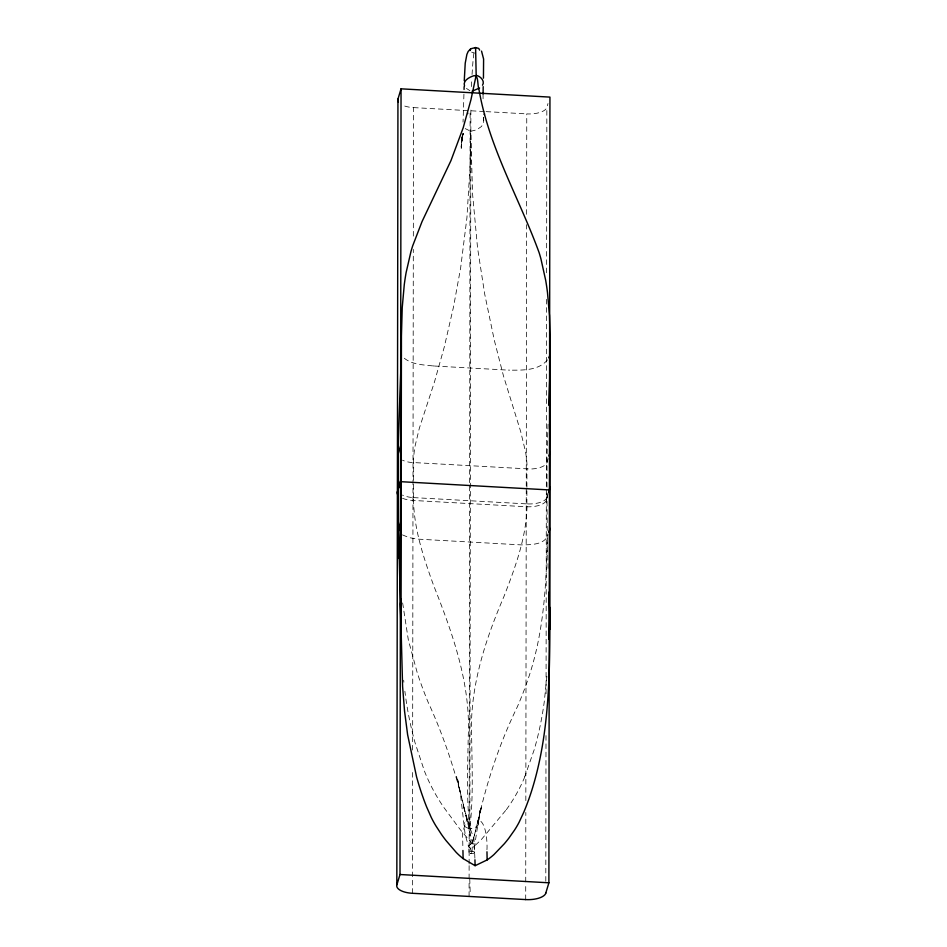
<?xml version="1.0" encoding="UTF-8"?>
<svg xmlns="http://www.w3.org/2000/svg" width="947" height="947" viewBox="0 0 947 947"><rect width="100%" height="100%" fill="white"/><g stroke="black" fill="none" stroke-linecap="round" stroke-linejoin="round"><path stroke-width="0.71" stroke-dasharray="4.74 3.55" d="M412.454 893.293L412.62 769.236M412.643 750.036L413.306 249.381M413.33 236.087L413.496 107.603A17.922 7.612 0.1 0 1 402.546 105.212M413.626 497.613L413.65 481.597M413.65 480.141L413.673 462.681M469.073 896.43L469.096 880.189M469.096 878.709L469.12 865.416M469.12 863.948L470.126 110.74L484.651 111.545M525.703 899.579L525.727 883.338M525.727 881.858L525.822 812.443M525.834 800.629L526.26 487.539M526.26 486.06L526.603 224.652M526.627 214.318L526.757 113.889A17.922 7.612 0.1 0 0 546.904 107.378L548.005 103.519M526.887 503.899L526.934 468.978M545.803 881.243L546.005 732.09M546.064 693.689L546.585 299.359M546.62 272.783L546.845 107.366M546.975 493.02L547.224 530.521M546.987 487.196L547.023 462.456A62.668 7.185 -86.8 0 1 547.035 459.259L547.058 457.105M483.065 94.037L483.065 100.702M547.271 533.919C546.632 582.559 544.099 632.229 528.248 678.632A437.845 393.194 16.8 0 1 517.216 707.089C501.058 740.211 489.007 775.214 480.366 811.023M470.872 110.053L469.866 835.029A44.959 5.149 -86.8 0 0 469.937 838.048C470.6 842.925 469.582 850.217 472.257 853.578M547.117 453.802L547.212 449.34A124.992 14.323 -86.8 0 1 547.366 443.918L548.076 423.794M463.935 94.179L463.047 122.116M471.452 86.579L471.784 79.193M472.044 74.493L472.778 63.946A29.499 3.386 -86.8 0 1 473.902 53.068L474.258 50.937M468.954 852.253L469.037 849.743M462.053 136.64L461.236 148.324L462.077 136.853M546.893 676.217L544.241 701.964A418.479 375.805 16.8 0 1 539.068 730.812L538.512 733.227A370.94 333.107 16.8 0 1 534.262 749.551L524.768 776.706M470.564 853.484L471.393 853.602A2.841 1.207 0.1 0 0 474.483 852.56L474.435 846.867L474.329 848.749C474.293 845.103 471.085 841.871 473.429 837.752M461.982 136.841L461.177 146.88L462.515 136.83M478.199 824.044L480.295 809.058L474.542 846.18L470.813 848.772M463 133.29L461.698 142.074L463.32 133.645M463.119 133.314L461.686 140.203L463.308 133.16M477.548 822.517L479.928 812.798M471.985 851.625L472.281 846.358A8.819 1.006 -86.8 0 1 472.47 843.079L477.619 822.233M476.566 826.577L472.47 843.09A10.737 4.415 0.2 0 1 471.156 843.919L468.564 845.884L469.049 850.169M478.223 819.842L481.715 805.696L478.117 823.014L480.674 807.969L477.963 821.629A24.74 10.512 0.1 0 1 478.164 819.913C486.545 821.511 487.492 844.381 486.924 849.861M474.897 858.207L473.95 838.616L469.499 826.826L463.059 804.548L466.812 819.273A24.74 10.512 0.1 0 1 465.995 820.966L464.35 823.274M466.978 818.741L468.232 823.014L467.013 818.599M548.183 458.597L547.023 462.456A17.886 7.6 0.1 0 1 530.213 469.025L410.465 462.385A17.886 7.6 0.1 0 1 402.487 460.183M546.975 497.376L548.135 493.529M546.324 500.217L548.644 492.511M402.487 534.901L409.128 537.636L417.485 539.103L521.43 544.904C530.545 544.691 544.643 545.129 548.1 534.759M505.662 810.478L481.254 839.681L474.542 845.991L473.204 844.037A10.737 4.415 0.2 0 1 472.423 843.09L465.095 811.97M547.496 359.86C538.606 370.668 522.981 370.194 510.244 370.159M474.613 53.032L471.618 52.132M471.002 828.424L470.718 828.459A2.521 1.065 0.1 0 1 468.872 828.365L468.836 828.329M509.64 370.135L508.421 370.099M505.402 369.969L435.928 366.11M413.496 107.603L468.67 110.657M486.095 111.628L526.757 113.889M413.484 497.601L527.029 503.911C526.934 536.097 515.452 566.91 503.958 596.48C484.639 641.51 469.096 689.345 471.677 738.956C472.103 768.81 473.358 798.759 469.819 828.483C466.303 798.072 467.759 767.461 468.209 736.932C470.896 684.231 452.82 633.874 433.702 585.648C423.463 557.404 413.531 528.024 413.484 497.601A17.839 7.576 0.1 0 1 402.451 495.103M413.365 462.669L413.448 462.669A123.015 110.479 16.8 0 1 415.26 445.22L419.343 428.21L434.495 381.878L444.226 347.206L453.554 306.745L460.656 267.8L466.93 217.656L470.008 167.086L470.754 131.266L465.214 128.614M435.478 366.087L434.874 366.039M434.271 366.004L433.075 365.921M432.471 365.873C422.67 364.808 411.531 364.559 403.73 357.753M469.913 90.723L466.445 88.414M470.683 848.832L468.599 846.689L465.166 834.615L460.36 793.397L457.283 777.688L460.218 792.319L456.572 776.611L464.657 810.147M472.399 843.872L460.573 830.034L443.539 807.022A197.307 177.196 16.8 0 1 424.457 771.154L415.106 742.933A370.94 333.107 16.8 0 1 410.891 726.136L410.347 723.662A418.479 375.805 16.8 0 1 405.257 694.246L404.878 691.251M483.408 117.83L483.574 122.767L481.514 126.484L476.554 129.857L470.754 131.266L472.577 194.111L477.56 247.996L484.734 294.245L494.322 340.269L503.484 375.971L520.637 431.406L525.431 451.328A123.015 110.479 16.8 0 1 527.136 468.978M483.515 118.695L483.739 120.671L483.491 116.528M402.641 602.943L408.311 639.781L417.154 672.465A437.845 393.194 16.8 0 0 428.091 702.129C445.398 739.571 457.851 779.061 466.812 819.273L462.55 832.531L462.905 848.796M403.682 680.23L403.872 682.231M469.759 878.603L470.28 895.128M548.076 568.389L547.33 537.304M546.952 497.376A17.839 7.576 0.1 0 1 527.029 503.899M478.472 824.056A11.826 5.019 0.1 0 1 471.109 828.53M474.483 852.56A2.841 1.207 0.1 0 0 472.103 851.223A2.841 1.207 0.1 0 0 469.014 852.264A2.841 1.207 0.1 0 0 471.381 853.614M524.827 776.729A197.307 177.196 16.8 0 1 505.722 810.514M483.491 117.83A24.61 10.453 0.1 0 1 483.432 117.215M468.552 828.388A11.826 5.019 0.1 0 1 464.077 823.251M402.546 498.288A17.922 7.612 0.1 0 0 412.975 500.442L526.236 506.74A17.922 7.612 0.1 0 0 546.383 500.217M470.564 830.164L469.499 826.826L470.564 830.164"/><path stroke-width="1.42" d="M525.703 899.579L412.454 893.293A17.922 7.612 0.1 0 1 396.829 884.794L397.941 99.104L401.043 88.829L549.947 97.103L548.893 882.793L545.792 893.068M401.066 363.163L398.474 435.644A124.992 14.323 -86.8 0 0 398.32 441.065L398.142 450.997A62.668 7.185 -86.8 0 0 398.119 454.181L398.438 529.03L402.605 686.658L404.547 711.09L407.624 734.777L416.562 776.836A329.793 296.162 16.8 0 0 421.616 793.326L423.948 799.943A267.03 239.792 16.8 0 0 426.635 806.927L431.24 817.379A116.09 104.253 16.8 0 0 435.869 825.831L441.432 834.378A155.616 139.754 16.8 0 0 446.037 840.569L456.241 852.418A73.345 65.864 16.8 0 0 463.107 858.598L475.11 865.688L487.137 859.935A73.345 65.864 16.8 0 0 494.014 854.514L504.266 843.813A155.616 139.754 16.8 0 0 508.87 838.131L514.458 830.199A116.09 104.253 16.8 0 0 519.11 822.256L523.738 812.313A267.03 239.792 16.8 0 0 526.437 805.637L528.509 800.097M396.9 884.794L400.001 874.519L401.043 88.829M400.983 621.125L401.433 335.854L402.226 307.633L404.274 284.692A307.787 276.406 16.8 0 1 406.121 272.57L410.927 251.689A242.302 217.597 16.8 0 1 412.691 245.829L422.042 221.574L450.938 160.659L463.225 127.691L470.967 99.66L476.175 75.263L475.595 47.563L470.777 48.759L468.161 51.481L466.883 54.429L465.226 63.189L464.255 80.72M528.627 799.765L528.793 799.28A329.793 296.162 16.8 0 0 533.895 783.347C548.266 733.404 549.639 681.011 549.887 629.4L550.195 344.128L549.485 315.813L547.496 292.647A307.787 276.406 16.8 0 0 545.685 280.324L540.938 258.91A242.302 217.597 16.8 0 0 539.186 252.849C519.358 198.254 488.699 147.116 478.922 89.101C477.039 84.993 479.3 72.765 472.186 76.316C468.398 77.784 462.74 81.111 464.515 85.976M483.065 94.037L483.195 86.651M464.066 89.444L464.113 86.722M548.798 639.355L549.911 607.406M401.173 360.097L401.339 354.734M550.243 362.997L548.775 405.233M483.444 78.163L483.597 59.01L481.538 51.114M401.043 347.442L400.699 350.745M401.197 346.78L401.362 346.117M479.656 50.132L478.744 48.427L475.595 47.563M401.126 520.14L398.557 531.018M398.119 454.181L401.22 443.906M401.173 478.839L398.071 489.114A17.839 7.576 0.1 0 0 398.225 491.375M397.42 491.943L400.522 481.668L549.426 489.942L548.644 492.511M401.019 599.131L400.415 604.103L401.043 637.142M548.964 456.028L550.124 452.181M548.917 490.96L550.077 487.113M548.869 532.226L550.018 528.414M550.243 354.391L548.798 357.812M482.508 85.23C485.361 80.874 480.011 75.973 476.199 75.369M470.635 48.889L470.174 50.534M479.584 88.024L472.056 91.22M400.001 874.519L548.893 882.793M399.161 558.588L398.438 529.03M548.787 592.183L549.887 629.4M474.944 859.781L475.11 865.688M486.971 851.791L487.137 859.935M462.941 850.465L463.107 858.598M475.003 47.859A10.251 1.172 -86.8 0 1 475.098 47.658M484.189 114.492A24.61 10.453 0.1 0 1 484.568 113.948M398.214 456.407A17.886 7.6 0.1 0 1 398.083 454.181M467.688 113.001A24.61 10.453 0.1 0 1 467.711 113.581M398.178 495.317A17.922 7.612 0.1 0 1 397.349 491.943M545.863 893.068A17.922 7.612 0.1 0 1 525.703 899.579M398.403 102.063A17.922 7.612 0.1 0 1 397.882 99.092"/></g></svg>
